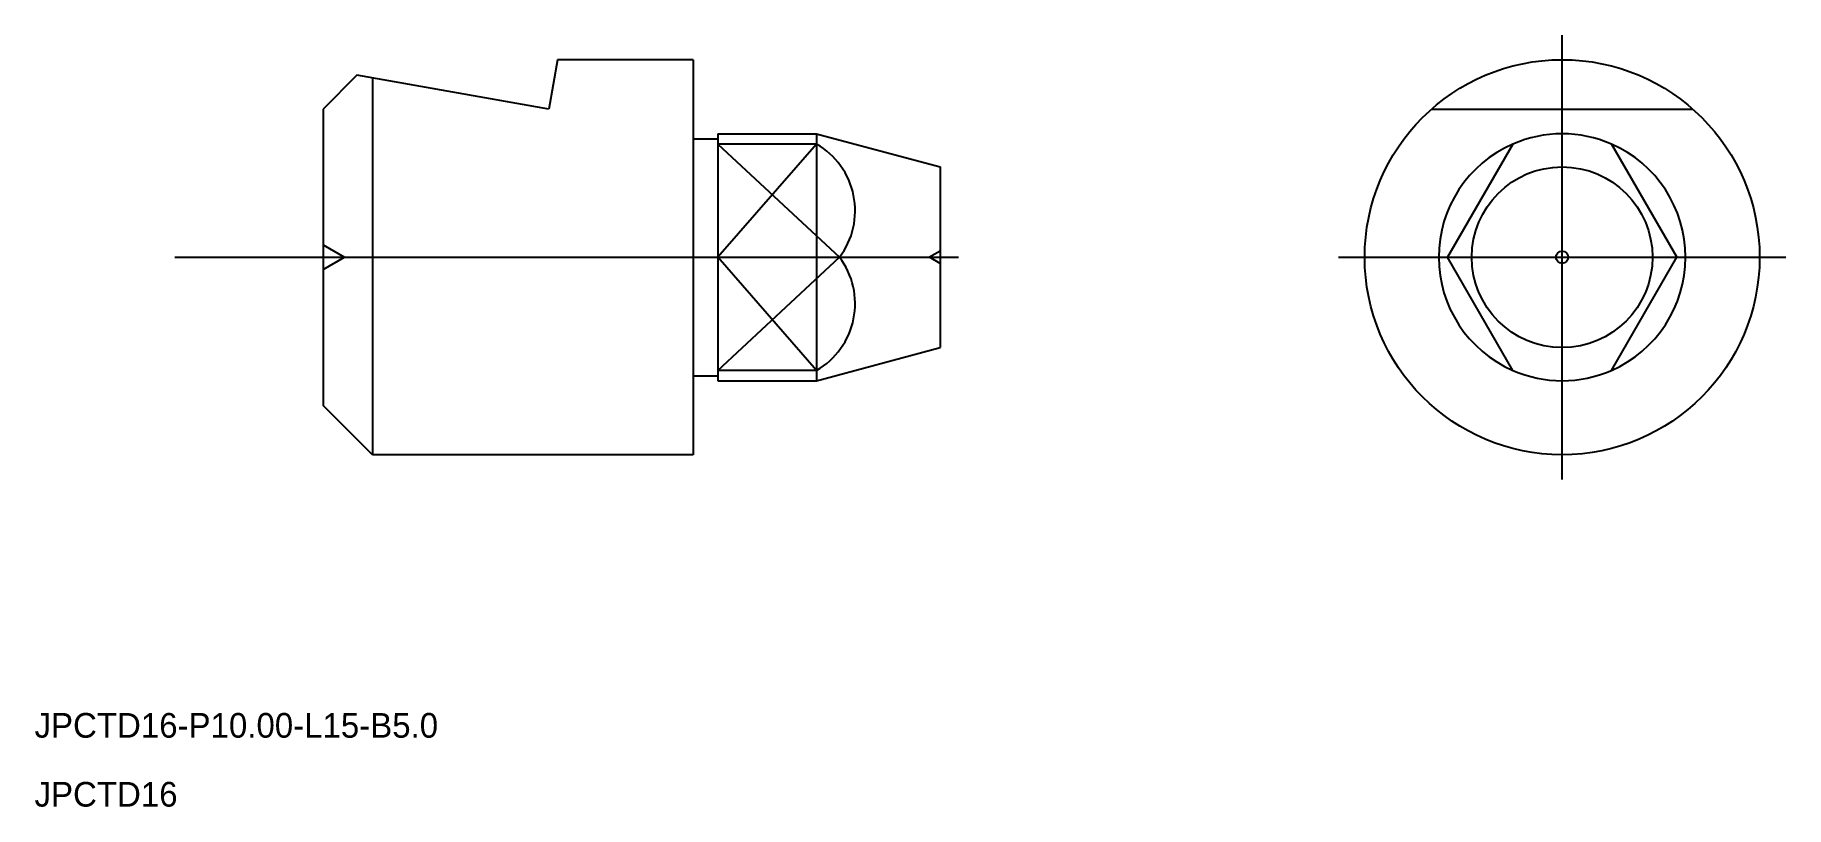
# Model space of a CAD drawing. Extents: x 556.9 to 627.8, y 576.8 to 608.1.
import ezdxf

# ---------------------------------------------------------------- set-up
doc = ezdxf.new("R2010")
doc.units = 0
for name, pattern in [('CENTER', [50.8, 31.75, -6.35, 6.35, -6.35]), ('DASHED', [19.05, 12.7, -6.35]), ('PHANTOM', [63.5, 31.75, -6.35, 6.35, -6.35, 6.35, -6.35])]:
    doc.linetypes.add(name, pattern=pattern)
doc.layers.get('0').update_dxf_attribs({"linetype": 'CONTINUOUS'})
doc.layers.add('CENTER', color=1, linetype='CENTER')

msp = doc.modelspace()

# ---------------------------------------------------------------- linework, layer by layer
at = {"color": 7, "linetype": 'CONTINUOUS'}
for p, q in [((578.045, 607.101), (577.692, 605.101)), ((583.545, 607.101), (578.045, 607.101)), ((583.545, 607.101), (583.545, 591.101)), ((569.916, 606.472), (568.545, 605.101)), ((577.692, 605.101), (569.916, 606.472)), ((570.545, 606.361), (570.545, 591.101)), ((568.545, 605.101), (568.545, 593.101)), ((583.545, 603.901), (584.545, 603.901)), ((584.545, 604.101), (588.545, 604.101)), ((584.545, 604.101), (584.545, 594.101)), ((588.545, 604.101), (588.545, 594.101)), ((588.545, 604.101), (593.545, 602.761)), ((588.545, 603.684), (584.545, 603.684)), ((616.75, 603.684), (614.104, 599.101)), ((620.75, 603.684), (623.396, 599.101)), ((593.545, 602.761), (593.545, 595.441)), ((584.545, 599.101), (589.473, 599.101)), ((616.75, 594.519), (614.104, 599.101)), ((620.75, 594.519), (623.396, 599.101)), ((588.545, 594.101), (593.545, 595.441)), ((588.545, 594.519), (584.545, 594.519)), ((583.545, 594.301), (584.545, 594.301)), ((584.545, 594.101), (588.545, 594.101)), ((570.545, 591.101), (568.545, 593.101)), ((583.545, 591.101), (570.545, 591.101))]:
    msp.add_line(p, q, dxfattribs=at)
at = {"color": 3, "linetype": 'DASHED'}
for p, q in [((613.459, 605.101), (624.042, 605.101)), ((568.545, 599.601), (569.411, 599.101)), ((568.545, 598.601), (569.411, 599.101)), ((593.545, 599.351), (593.112, 599.101)), ((593.545, 598.851), (593.112, 599.101))]:
    msp.add_line(p, q, dxfattribs=at)
at = {"color": 3, "linetype": 'CONTINUOUS'}
for p, q in [((584.545, 603.684), (589.473, 599.101)), ((588.545, 603.684), (584.545, 599.101)), ((588.545, 594.519), (584.545, 599.101)), ((584.545, 594.519), (589.473, 599.101))]:
    msp.add_line(p, q, dxfattribs=at)
at = {"color": 7, "linetype": 'CONTINUOUS'}
for radius in [8, 3.66, 0.25]:
    msp.add_circle((618.75, 599.101), radius, dxfattribs=at)
for start, end in [(66.42182, 113.57818), (246.42182, 293.57818)]:
    msp.add_arc((618.75, 599.101), 5, start, end, dxfattribs=at)
for centre, start, end in [((586.984, 600.982), 322.91952, 59.98562), ((586.984, 597.22), 300.01438, 37.08048)]:
    msp.add_arc(centre, 3.12, start, end)
at = {"color": 3, "linetype": 'PHANTOM'}
for start, end in [(113.57818, 246.42182), (293.57818, 66.42182)]:
    msp.add_arc((618.75, 599.101), 5, start, end, dxfattribs=at)
at = {"layer": 'CENTER', "color": 1, "linetype": 'CENTER'}
for p, q in [((618.75, 590.101), (618.75, 608.101)), ((562.545, 599.101), (599.545, 599.101)), ((609.682, 599.101), (627.819, 599.101))]:
    msp.add_line(p, q, dxfattribs=at)

# ---------------------------------------------------------------- texts
at = {"color": 7, "linetype": 'CONTINUOUS'}
for s, p in [('JPCTD16-P10.00-L15-B5.0', (556.855, 579.641)), ('JPCTD16', (556.855, 576.849))]:
    msp.add_text(s, height=1, dxfattribs=at).set_placement(p)

doc.saveas('drawing.dxf')
